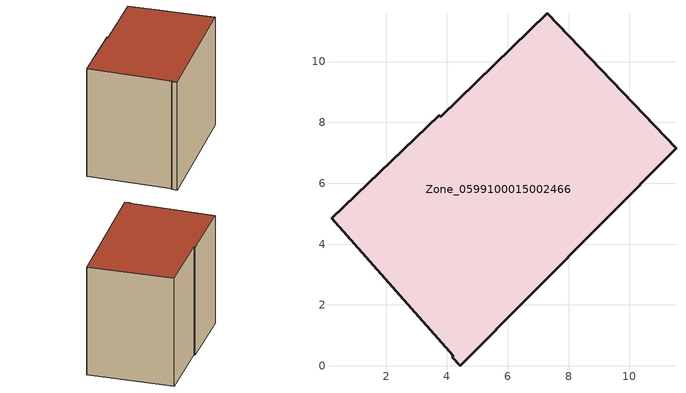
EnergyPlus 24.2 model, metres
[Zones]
Zone_0599100015002466
 floor ground (C_G): 7.3,11.59 11.53,7.16 4.44,0 4.17,0.29 4.21,0.32 0.21,4.85 3.75,8.24 3.8,8.18 z0.95
 wall outside (C_F): 3.75,8.24 0.21,4.85 4.21,0.32 4.17,0.29 4.44,0 11.53,7.16 7.3,11.59 3.8,8.18 3.75,8.24 z0.95:9.02
 roof outside (C_R): 11.53,7.16 7.3,11.59 3.8,8.18 3.75,8.24 0.21,4.85 4.21,0.32 4.17,0.29 4.44,0 z9.02
[BUILDING]
Pand.0599100015002466: North Axis=0; Terrain=City; Loads Convergence Tolerance Value=0.04; Temperature Convergence Tolerance Value=0.4; Solar Distribution=FullExterior; Maximum Number of Warmup Days=25; Minimum Number of Warmup Days=1
[Site:Location]
Rotterdam.The.Hague.AP_ZH_NLD Design_Conditions: Latitude=51.96; Longitude=4.45; Time Zone=1; Elevation=-4.5
[SITE:GROUNDTEMPERATURE:BUILDINGSURFACE]
18, 18, 18, 18, 18, 18, 18, 18, 18, 18, 18, 18
[MATERIAL] Thermal Absorptance=0.9; Solar Absorptance=0.7; Visible Absorptance=0.7
Name | Roughness | Thickness | Conductivity | Density | Specific Heat
G.TC.1965-1974 | MediumSmooth | 0.15 | 0.882353 | 540 | 1210
F.TC.1965-1974 | Rough | 0.3 | 0.697674 | 1920 | 840
R.TC.1965-1974 | MediumRough | 0.2 | 0.232558 | 1500 | 1000
[CONSTRUCTION]
C_G: G.TC.1965-1974
C_F: F.TC.1965-1974
C_R: R.TC.1965-1974
[ZONE]
Zone_0599100015002466: Type=1; Multiplier=1; Ceiling Height=Autocalculate; Volume=Autocalculate; Floor Area=autocalculate; Part of Total Floor Area=Yes
[ZONEINFILTRATION:DESIGNFLOWRATE]
Infil_Zone_0599100015002466: Zone or ZoneList or Space or SpaceList=Zone_0599100015002466; Schedule=AlwaysOn; Design Flow Rate Calculation Method=Flow/Area; Flow Rate per Floor Area=0.003; Constant Term Coefficient=1; Temperature Term Coefficient=0; Velocity Term Coefficient=0; Velocity Squared Term Coefficient=0
[HVACTEMPLATE:ZONE:IDEALLOADSAIRSYSTEM]
Zone_0599100015002466: Maximum Heating Supply Air Temperature=50; Minimum Cooling Supply Air Temperature=13; Maximum Heating Supply Air Humidity Ratio=0.0156; Minimum Cooling Supply Air Humidity Ratio=0.0077; Heating Limit=NoLimit; Cooling Limit=NoLimit; Dehumidification Control Type=ConstantSensibleHeatRatio; Cooling Sensible Heat Ratio=0.7; Dehumidification Setpoint=60; Humidification Control Type=None; Humidification Setpoint=30; Outdoor Air Method=None; Outdoor Air Flow Rate per Person=0.00944; Outdoor Air Flow Rate per Zone Floor Area=0; Outdoor Air Flow Rate per Zone=0; Demand Controlled Ventilation Type=None; Outdoor Air Economizer Type=NoEconomizer; Heat Recovery Type=None; Sensible Heat Recovery Effectiveness=0.7; Latent Heat Recovery Effectiveness=0.65
[ZONECONTROL:THERMOSTAT]
ThermostatControl_Zone_0599100015002466: Zone or ZoneList=Zone_0599100015002466; Control Type Schedule=DualSetpointControlType; Control 1=Thermostat_Zone_0599100015002466; Temperature Difference Between Cutout And Setpoint=0
[THERMOSTATSETPOINT:DUALSETPOINT]
Thermostat_Zone_0599100015002466: Heating Setpoint Temperature Schedule=HeatingSetpoint_Zone_0599100015002466; Cooling Setpoint Temperature Schedule=CoolingSetpoint_Zone_0599100015002466
[SCHEDULE:COMPACT]
HeatingSetpoint_Zone_0599100015002466: Through: 12/31, For: AllDays, Until: 24:00, 21
CoolingSetpoint_Zone_0599100015002466: Through: 12/31, For: AllDays, Until: 24:00, 24
DualSetpointControlType: Through: 12/31, For: AllDays, Until: 24:00, 4
AlwaysOn: Through: 12/31, For: AllDays, Until: 24:00, 1
